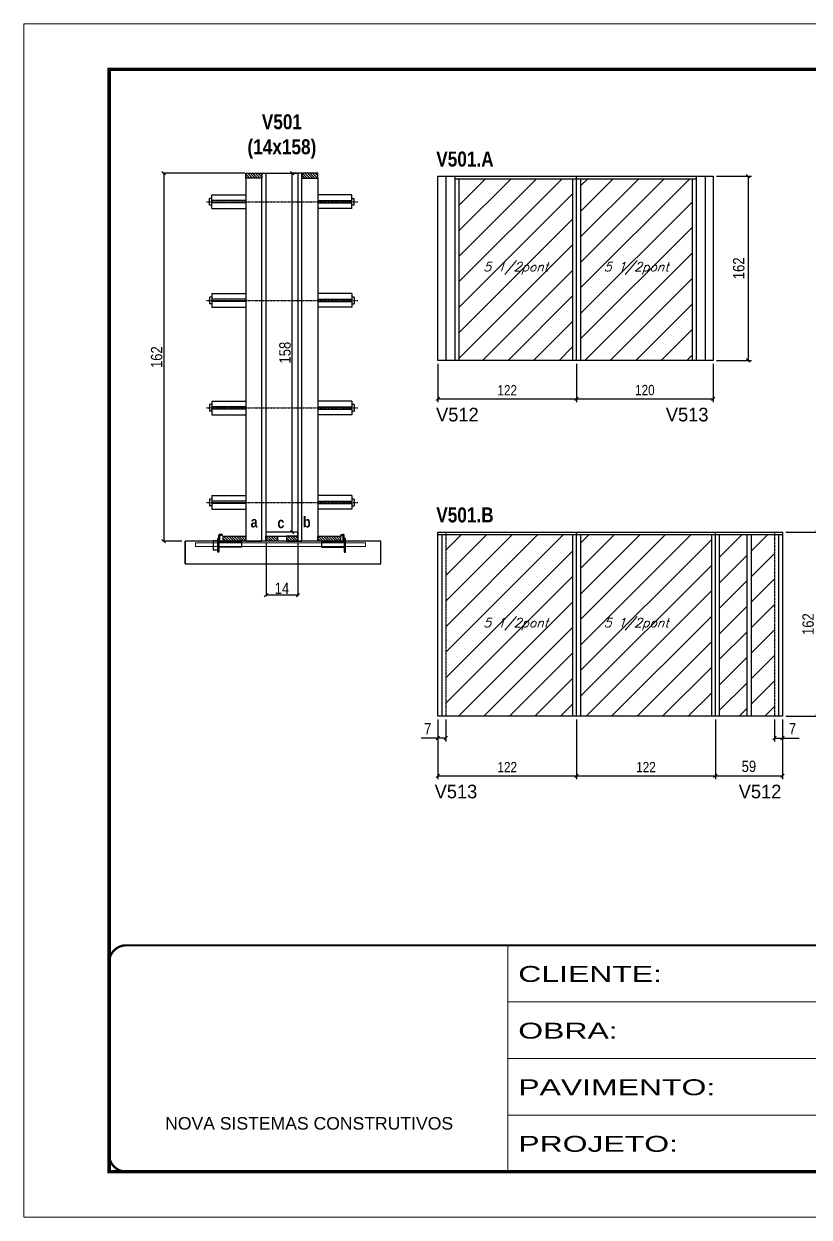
# Model space of a CAD drawing. Extents: x 13154 to 22413, y 1253 to 30260.
# Drawn here: x 14753 to 15443, y 27671 to 28721 of the extents above; entities that cross this region are included whole.
import ezdxf

# ---------------------------------------------------------------- set-up
doc = ezdxf.new("R2010")
doc.units = 0
for name, pattern in [('CONTINUO', [0]), ('DASHED', [0.75, 0.5, -0.25]), ('HIDDEN', [0.375, 0.25, -0.125])]:
    doc.linetypes.add(name, pattern=pattern)
for name, color, linetype in [('5', 5, 'Continuous'), ('barrote', 251, 'Continuous'), ('COTA', 241, 'Continuous'), ('detalhes', 4, 'Continuous'), ('NOMENCLATURA', 7, 'Continuous'), ('Painéis', 200, 'Continuous'), ('presilha', 1, 'Continuous'), ('SARR_2.2x10', 60, 'Continuous'), ('SARR_2.2x7', 40, 'Continuous'), ('SARR_3.5x7', 81, 'Continuous'), ('TENSOR', 3, 'Continuous'), ('texto', 7, 'Continuous')]:
    doc.layers.add(name, color=color, linetype=linetype)
for name, color, linetype, lineweight in [('CONCRETO', 251, 'Continuous', 25), ('Folhas', 255, 'Continuous', 9), ('Hachura', 251, 'Continuous', 9), ('SARRAFO DE PRESSAO', 251, 'DASHED', 9), ('SCO-___-LAJ', 2, 'Continuous', 0)]:
    doc.layers.add(name, color=color, linetype=linetype, lineweight=lineweight)
doc.styles.add('ARIAL', font='arial.ttf')
doc.styles.add('COTA TECNICA', font='techl___.ttf', dxfattribs={"height": 10})
doc.styles.add('COTA TECNICA 2X', font='techl___.ttf', dxfattribs={"height": 10})
doc.styles.add('COTA TECNICA-50', font='techl___.ttf', dxfattribs={"height": 9})
doc.styles.add('Romans', font='romans.shx')
doc.styles.add('ROMAS860', font='ROMAS860.SHX')
doc.styles.add('TECNICA', font='techb___.ttf', dxfattribs={"height": 10})
doc.styles.add('Tecnologia', font='')
doc.styles.get('Tecnologia').set_extended_font_data('Forgotten Futurist')
doc.dimstyles.new('COTA PAINEL-50', dxfattribs={"dimtxt": 9, "dimasz": 3, "dimexe": 3, "dimexo": 3, "dimgap": 3, "dimtad": 1, "dimdec": 1, "dimzin": 12, "dimdsep": 46, "dimtxsty": 'COTA TECNICA-50', "dimblk1": 'OBLIQUE', "dimblk2": 'OBLIQUE', "dimsah": 1, "dimcen": 0.9, "dimclrd": 4, "dimclre": 4, "dimclrt": 240, "dimadec": 1, "dimazin": 3, "dimtfac": 1, "dimtdec": 1, "dimtmove": 0, "dimatfit": 3, "dimfxl": 1, "dimtolj": 1, "dimtzin": 12, "dimarcsym": 0})
doc.dimstyles.new('PAINEL', dxfattribs={"dimtxt": 10, "dimasz": 3, "dimexe": 3, "dimexo": 3, "dimgap": 3, "dimtad": 1, "dimdec": 1, "dimzin": 12, "dimdsep": 46, "dimtxsty": 'COTA TECNICA', "dimblk1": 'OBLIQUE', "dimblk2": 'OBLIQUE', "dimsah": 1, "dimcen": 0.9, "dimclrd": 4, "dimclre": 4, "dimclrt": 240, "dimadec": 1, "dimazin": 3, "dimtfac": 1, "dimtdec": 1, "dimtmove": 0, "dimatfit": 3, "dimfxl": 1, "dimtolj": 1, "dimtzin": 12, "dimarcsym": 0})
doc.dimstyles.new('SECAO', dxfattribs={"dimscale": 0.333333, "dimtxt": 5, "dimasz": 9, "dimexe": 3, "dimexo": 3, "dimgap": 3, "dimtad": 1, "dimdec": 1, "dimlfac": 0.5, "dimzin": 12, "dimdsep": 46, "dimtxsty": 'COTA TECNICA 2X', "dimblk1": 'OBLIQUE', "dimblk2": 'OBLIQUE', "dimsah": 1, "dimcen": 0.9, "dimclrd": 4, "dimclre": 4, "dimclrt": 240, "dimadec": 1, "dimazin": 3, "dimtfac": 1, "dimtdec": 1, "dimtmove": 0, "dimatfit": 3, "dimfxl": 1, "dimtolj": 1, "dimtzin": 12, "dimarcsym": 0})

# ---------------------------------------------------------------- blocks, each defined once
blk = doc.blocks.new('9999999999')
at = {"color": 30, "linetype": 'CONTINUO'}
for p, q in [((98564.6, 34230.2), (98564.6, 34429.4)), ((98564.6, 34379.6), (99584, 34379.6)), ((98564.6, 34329.8), (99488, 34329.8)), ((98564.6, 34280), (99488, 34280))]:
    blk.add_line(p, q, dxfattribs=at)
at = {"color": 30, "linetype": 'CONTINUO', "const_width": 2}
blk.add_lwpolyline([(99584, 34230.2), (99584, 34414.4, 0.414214), (99569, 34429.4), (98229, 34429.4, 0.414214), (98214, 34414.4), (98214, 34245.2, 0.414214), (98229, 34230.2), (99584, 34230.2)], format="xyb", dxfattribs=at)
at = {"layer": 'Folhas'}
blk.add_lwpolyline([(98139, 34190.2), (99624, 34190.2), (99624, 35240.2), (98139, 35240.2)], close=True, dxfattribs=at)
at = {"layer": 'Folhas', "color": 30, "const_width": 3}
blk.add_lwpolyline([(98214, 34230.2), (99584, 34230.2), (99584, 35200.2), (98214, 35200.2)], close=True, dxfattribs=at)
at = {"color": 7, "linetype": 'Continuous', "ltscale": 5, "style": 'ARIAL'}
blk.add_text('NOVA SISTEMAS CONSTRUTIVOS', height=11.059, dxfattribs=at).set_placement((98263.2, 34267.2))
at = {"layer": 'Folhas', "color": 7, "style": 'Tecnologia', "width": 1.5}
for s, p in [('CLIENTE:', (98573.7, 34397.2)), ('OBRA:', (98573.7, 34347.3)), ('PAVIMENTO:', (98573.7, 34297.5)), ('PROJETO:', (98573.7, 34247.7))]:
    blk.add_text(s, height=14, dxfattribs=at).set_placement(p)
blk = doc.blocks.new('_Oblique')
at = {"color": 0, "linetype": 'ByBlock', "lineweight": -2}
blk.add_line((-0.5, -0.5), (0.5, 0.5), dxfattribs=at)
blk = doc.blocks.new('*D21')
at = {"layer": 'COTA', "color": 4, "lineweight": -2, "transparency": 16777216}
for p, q in [((14965.8, 28264.3), (14965.8, 28216.9)), ((14993.8, 28264.3), (14993.8, 28216.9)), ((14993.8, 28217.9), (14965.8, 28217.9))]:
    blk.add_line(p, q, dxfattribs=at)
at = {"layer": 'Defpoints', "color": 0, "transparency": 16777216}
for p in [(14965.8, 28265.3), (14993.8, 28265.3), (14965.8, 28217.9)]:
    blk.add_point(p, dxfattribs=at)
at = {"layer": 'COTA', "color": 4, "lineweight": -2, "transparency": 16777216, "xscale": 3, "yscale": 3, "zscale": 3, "rotation": 180}
blk.add_blockref('_Oblique', (14965.8, 28217.9), dxfattribs=at)
at = {"layer": 'COTA', "color": 4, "lineweight": -2, "transparency": 16777216, "xscale": 3, "yscale": 3, "zscale": 3}
blk.add_blockref('_Oblique', (14993.8, 28217.9), dxfattribs=at)
at = {"layer": 'COTA', "color": 240, "transparency": 16777216, "insert": (14979.8, 28223.9), "char_height": 10, "attachment_point": 5, "style": 'COTA TECNICA 2X'}
blk.add_mtext('\\A1;14', dxfattribs=at)
blk = doc.blocks.new('PRESILHA METÁLICA 1')
at = {"layer": 'presilha'}
for p, q in [((7.5, 10.6), (7.5, 19.9)), ((12, 21), (8.6, 21)), ((9, 11.6), (9, 18.9)), ((12, 19.5), (9.6, 19.5)), ((12, 21), (12, 19.5)), ((0, 13), (6, 13)), ((0, 13), (0, 0)), ((6, 0), (0, 0)), ((6, 15.5), (7.5, 15.5)), ((6, -2.5), (6, 15.5)), ((6, 13), (6, 0)), ((7.5, 15.5), (7.5, -2.5)), ((37.5, 4.1), (7.5, 4.1)), ((37.5, 11), (9.6, 11)), ((37.5, 11), (37.5, 4.1)), ((7.5, -2.5), (6, -2.5))]:
    blk.add_line(p, q, dxfattribs=at)
for centre, radius, start, end in [((8.6, 19.9), 1.14, 90, 180), ((9.6, 18.9), 0.57, 90, 180), ((9.6, 11.6), 0.57, 180, 270)]:
    blk.add_arc(centre, radius, start, end, dxfattribs=at)
blk = doc.blocks.new('PRESILHA METÁLICA 2')
at = {"layer": 'presilha'}
for p, q in [((-5.2, 23.5), (-5.2, 22)), ((-5.2, 23.5), (-1.9, 23.5)), ((-5.2, 22), (-2.8, 22)), ((-2.2, 14.1), (-2.2, 21.4)), ((0.8, 18), (-0.8, 18)), ((-0.8, 18), (-0.8, 0)), ((-0.8, 14.6), (-0.8, 22.4)), ((0.8, 0), (0.8, 18)), ((-30.8, 13.5), (-30.8, 6.6)), ((-30.8, 13.5), (-2.8, 13.5)), ((-30.8, 6.6), (-0.8, 6.6)), ((-0.8, 0), (0.8, 0))]:
    blk.add_line(p, q, dxfattribs=at)
for centre, radius, start, end in [((-2.8, 21.4), 0.57, 0, 90), ((-1.9, 22.4), 1.14, 0, 90), ((-2.8, 14.1), 0.57, 270, 0)]:
    blk.add_arc(centre, radius, start, end, dxfattribs=at)
blk = doc.blocks.new('*D22')
at = {"layer": 'COTA', "color": 4, "lineweight": -2, "transparency": 16777216}
for p, q in [((14947.2, 28589.3), (14874.8, 28589.3)), ((14875.8, 28589.3), (14875.8, 28265.3)), ((14891.9, 28265.3), (14874.8, 28265.3))]:
    blk.add_line(p, q, dxfattribs=at)
at = {"layer": 'Defpoints', "color": 0, "transparency": 16777216}
for p in [(14948.2, 28589.3), (14875.8, 28265.3), (14892.9, 28265.3)]:
    blk.add_point(p, dxfattribs=at)
at = {"layer": 'COTA', "color": 4, "lineweight": -2, "transparency": 16777216, "xscale": 3, "yscale": 3, "zscale": 3}
for p, rotation in [((14875.8, 28589.3), 90), ((14875.8, 28265.3), 270)]:
    blk.add_blockref('_Oblique', p, dxfattribs=dict(at, rotation=rotation))
at = {"layer": 'COTA', "color": 240, "transparency": 16777216, "insert": (14869.7, 28427.3), "char_height": 10, "attachment_point": 5, "rotation": 90, "style": 'COTA TECNICA 2X'}
blk.add_mtext('\\A1;162', dxfattribs=at)
blk = doc.blocks.new('*D27')
at = {"layer": 'COTA', "color": 4, "lineweight": -2, "transparency": 16777216}
for p, q in [((14992.8, 28589.3), (14987.7, 28589.3)), ((14988.7, 28273.3), (14988.7, 28589.3)), ((14992.8, 28273.3), (14987.7, 28273.3))]:
    blk.add_line(p, q, dxfattribs=at)
at = {"layer": 'Defpoints', "color": 0, "transparency": 16777216}
for p in [(14988.7, 28589.3), (14993.8, 28589.3), (14993.8, 28273.3)]:
    blk.add_point(p, dxfattribs=at)
at = {"layer": 'COTA', "color": 4, "lineweight": -2, "transparency": 16777216, "xscale": 3, "yscale": 3, "zscale": 3}
for p, rotation in [((14988.7, 28589.3), 90), ((14988.7, 28273.3), 270)]:
    blk.add_blockref('_Oblique', p, dxfattribs=dict(at, rotation=rotation))
at = {"layer": 'COTA', "color": 240, "transparency": 16777216, "insert": (14982.5, 28431.3), "char_height": 10, "attachment_point": 5, "rotation": 90, "style": 'COTA TECNICA 2X'}
blk.add_mtext('\\A1;158', dxfattribs=at)
blk = doc.blocks.new('*D39')
at = {"layer": 'COTA', "color": 4, "linetype": 'ByBlock', "lineweight": -2, "transparency": 16777216}
for p, q in [((15116.9, 28421.5), (15116.9, 28387.7)), ((15238.9, 28421.5), (15238.9, 28387.7)), ((15116.9, 28390.7), (15238.9, 28390.7))]:
    blk.add_line(p, q, dxfattribs=at)
at = {"layer": 'Defpoints', "color": 0, "linetype": 'ByBlock', "transparency": 16777216}
for p in [(15116.9, 28424.5), (15238.9, 28424.5), (15238.9, 28390.7)]:
    blk.add_point(p, dxfattribs=at)
at = {"layer": 'COTA', "color": 4, "linetype": 'ByBlock', "lineweight": -2, "transparency": 16777216, "xscale": 3, "yscale": 3, "zscale": 3, "rotation": 180}
blk.add_blockref('_Oblique', (15116.9, 28390.7), dxfattribs=at)
at = {"layer": 'COTA', "color": 4, "linetype": 'ByBlock', "lineweight": -2, "transparency": 16777216, "xscale": 3, "yscale": 3, "zscale": 3}
blk.add_blockref('_Oblique', (15238.9, 28390.7), dxfattribs=at)
at = {"layer": 'COTA', "color": 240, "linetype": 'ByBlock', "transparency": 16777216, "insert": (15177.9, 28398.2), "char_height": 9, "attachment_point": 5, "style": 'COTA TECNICA-50'}
blk.add_mtext('\\A1;122', dxfattribs=at)
blk = doc.blocks.new('*D40')
at = {"layer": 'COTA', "color": 4, "linetype": 'ByBlock', "lineweight": -2, "transparency": 16777216}
for p, q in [((15238.9, 28421.5), (15238.9, 28387.7)), ((15358.9, 28421.5), (15358.9, 28387.7)), ((15238.9, 28390.7), (15358.9, 28390.7))]:
    blk.add_line(p, q, dxfattribs=at)
at = {"layer": 'Defpoints', "color": 0, "linetype": 'ByBlock', "transparency": 16777216}
for p in [(15238.9, 28424.5), (15358.9, 28424.5), (15358.9, 28390.7)]:
    blk.add_point(p, dxfattribs=at)
at = {"layer": 'COTA', "color": 4, "linetype": 'ByBlock', "lineweight": -2, "transparency": 16777216, "xscale": 3, "yscale": 3, "zscale": 3, "rotation": 180}
blk.add_blockref('_Oblique', (15238.9, 28390.7), dxfattribs=at)
at = {"layer": 'COTA', "color": 4, "linetype": 'ByBlock', "lineweight": -2, "transparency": 16777216, "xscale": 3, "yscale": 3, "zscale": 3}
blk.add_blockref('_Oblique', (15358.9, 28390.7), dxfattribs=at)
at = {"layer": 'COTA', "color": 240, "linetype": 'ByBlock', "transparency": 16777216, "insert": (15298.9, 28398.3), "char_height": 9, "attachment_point": 5, "style": 'COTA TECNICA-50'}
blk.add_mtext('\\A1;120', dxfattribs=at)
blk = doc.blocks.new('*D41')
at = {"layer": 'COTA', "color": 4, "linetype": 'ByBlock', "lineweight": -2, "transparency": 16777216}
for p, q in [((15361.9, 28586.5), (15392.6, 28586.5)), ((15389.6, 28586.5), (15389.6, 28424.5)), ((15361.9, 28424.5), (15392.6, 28424.5))]:
    blk.add_line(p, q, dxfattribs=at)
at = {"layer": 'Defpoints', "color": 0, "linetype": 'ByBlock', "transparency": 16777216}
for p in [(15358.9, 28586.5), (15358.9, 28424.5), (15389.6, 28424.5)]:
    blk.add_point(p, dxfattribs=at)
at = {"layer": 'COTA', "color": 4, "linetype": 'ByBlock', "lineweight": -2, "transparency": 16777216, "xscale": 3, "yscale": 3, "zscale": 3}
for p, rotation in [((15389.6, 28586.5), 90), ((15389.6, 28424.5), 270)]:
    blk.add_blockref('_Oblique', p, dxfattribs=dict(at, rotation=rotation))
at = {"layer": 'COTA', "color": 240, "linetype": 'ByBlock', "transparency": 16777216, "insert": (15381.5, 28505.5), "char_height": 10, "attachment_point": 5, "rotation": 90, "style": 'COTA TECNICA'}
blk.add_mtext('\\A1;162', dxfattribs=at)
blk = doc.blocks.new('*D42')
at = {"layer": 'COTA', "color": 4, "linetype": 'ByBlock', "lineweight": -2, "transparency": 16777216}
for p, q in [((15116.9, 28108.4), (15116.9, 28056)), ((15238.9, 28108.4), (15238.9, 28056)), ((15116.9, 28059), (15238.9, 28059))]:
    blk.add_line(p, q, dxfattribs=at)
at = {"layer": 'Defpoints', "color": 0, "linetype": 'ByBlock', "transparency": 16777216}
for p in [(15116.9, 28111.4), (15238.9, 28111.4), (15238.9, 28059)]:
    blk.add_point(p, dxfattribs=at)
at = {"layer": 'COTA', "color": 4, "linetype": 'ByBlock', "lineweight": -2, "transparency": 16777216, "xscale": 3, "yscale": 3, "zscale": 3, "rotation": 180}
blk.add_blockref('_Oblique', (15116.9, 28059), dxfattribs=at)
at = {"layer": 'COTA', "color": 4, "linetype": 'ByBlock', "lineweight": -2, "transparency": 16777216, "xscale": 3, "yscale": 3, "zscale": 3}
blk.add_blockref('_Oblique', (15238.9, 28059), dxfattribs=at)
at = {"layer": 'COTA', "color": 240, "linetype": 'ByBlock', "transparency": 16777216, "insert": (15177.9, 28066.6), "char_height": 9, "attachment_point": 5, "style": 'COTA TECNICA-50'}
blk.add_mtext('\\A1;122', dxfattribs=at)
blk = doc.blocks.new('*D43')
at = {"layer": 'COTA', "color": 4, "linetype": 'ByBlock', "lineweight": -2, "transparency": 16777216}
for p, q in [((15238.9, 28108.4), (15238.9, 28056)), ((15360.9, 28108.4), (15360.9, 28056)), ((15238.9, 28059), (15360.9, 28059))]:
    blk.add_line(p, q, dxfattribs=at)
at = {"layer": 'Defpoints', "color": 0, "linetype": 'ByBlock', "transparency": 16777216}
for p in [(15238.9, 28111.4), (15360.9, 28111.4), (15360.9, 28059)]:
    blk.add_point(p, dxfattribs=at)
at = {"layer": 'COTA', "color": 4, "linetype": 'ByBlock', "lineweight": -2, "transparency": 16777216, "xscale": 3, "yscale": 3, "zscale": 3, "rotation": 180}
blk.add_blockref('_Oblique', (15238.9, 28059), dxfattribs=at)
at = {"layer": 'COTA', "color": 4, "linetype": 'ByBlock', "lineweight": -2, "transparency": 16777216, "xscale": 3, "yscale": 3, "zscale": 3}
blk.add_blockref('_Oblique', (15360.9, 28059), dxfattribs=at)
at = {"layer": 'COTA', "color": 240, "linetype": 'ByBlock', "transparency": 16777216, "insert": (15299.9, 28066.6), "char_height": 9, "attachment_point": 5, "style": 'COTA TECNICA-50'}
blk.add_mtext('\\A1;122', dxfattribs=at)
blk = doc.blocks.new('*D44')
at = {"layer": 'COTA', "color": 4, "linetype": 'ByBlock', "lineweight": -2, "transparency": 16777216}
for p, q in [((15422.9, 28273.4), (15453.6, 28273.4)), ((15450.6, 28273.4), (15450.6, 28111.4)), ((15422.9, 28111.4), (15453.6, 28111.4))]:
    blk.add_line(p, q, dxfattribs=at)
at = {"layer": 'Defpoints', "color": 0, "linetype": 'ByBlock', "transparency": 16777216}
for p in [(15419.9, 28273.4), (15419.9, 28111.4), (15450.6, 28111.4)]:
    blk.add_point(p, dxfattribs=at)
at = {"layer": 'COTA', "color": 4, "linetype": 'ByBlock', "lineweight": -2, "transparency": 16777216, "xscale": 3, "yscale": 3, "zscale": 3}
for p, rotation in [((15450.6, 28273.4), 90), ((15450.6, 28111.4), 270)]:
    blk.add_blockref('_Oblique', p, dxfattribs=dict(at, rotation=rotation))
at = {"layer": 'COTA', "color": 240, "linetype": 'ByBlock', "transparency": 16777216, "insert": (15442.5, 28192.4), "char_height": 10, "attachment_point": 5, "rotation": 90, "style": 'COTA TECNICA'}
blk.add_mtext('\\A1;162', dxfattribs=at)
blk = doc.blocks.new('*D45')
at = {"layer": 'COTA', "color": 4, "lineweight": -2, "transparency": 16777216}
for p, q in [((15360.9, 28108.4), (15360.9, 28056)), ((15419.9, 28108.4), (15419.9, 28056)), ((15360.9, 28059), (15419.9, 28059))]:
    blk.add_line(p, q, dxfattribs=at)
at = {"layer": 'Defpoints', "color": 0, "transparency": 16777216}
for p in [(15360.9, 28111.4), (15419.9, 28111.4), (15419.9, 28059)]:
    blk.add_point(p, dxfattribs=at)
at = {"layer": 'COTA', "color": 4, "lineweight": -2, "transparency": 16777216, "xscale": 3, "yscale": 3, "zscale": 3, "rotation": 180}
blk.add_blockref('_Oblique', (15360.9, 28059), dxfattribs=at)
at = {"layer": 'COTA', "color": 4, "lineweight": -2, "transparency": 16777216, "xscale": 3, "yscale": 3, "zscale": 3}
blk.add_blockref('_Oblique', (15419.9, 28059), dxfattribs=at)
at = {"layer": 'COTA', "color": 240, "transparency": 16777216, "insert": (15390.4, 28067.2), "char_height": 10, "attachment_point": 5, "style": 'COTA TECNICA'}
blk.add_mtext('\\A1;59', dxfattribs=at)
blk = doc.blocks.new('*D46')
at = {"layer": 'COTA', "color": 4, "lineweight": -2, "transparency": 16777216}
for p, q in [((15116.9, 28108.4), (15116.9, 28089.2)), ((15123.9, 28108.4), (15123.9, 28089.2)), ((15116.9, 28092.2), (15102.1, 28092.2)), ((15123.9, 28092.2), (15116.9, 28092.2))]:
    blk.add_line(p, q, dxfattribs=at)
at = {"layer": 'Defpoints', "color": 0, "transparency": 16777216}
for p in [(15116.9, 28111.4), (15123.9, 28111.4), (15116.9, 28092.2)]:
    blk.add_point(p, dxfattribs=at)
at = {"layer": 'COTA', "color": 4, "lineweight": -2, "transparency": 16777216, "xscale": 3, "yscale": 3, "zscale": 3, "rotation": 180}
blk.add_blockref('_Oblique', (15116.9, 28092.2), dxfattribs=at)
at = {"layer": 'COTA', "color": 4, "lineweight": -2, "transparency": 16777216, "xscale": 3, "yscale": 3, "zscale": 3}
blk.add_blockref('_Oblique', (15123.9, 28092.2), dxfattribs=at)
at = {"layer": 'COTA', "color": 240, "transparency": 16777216, "insert": (15108, 28100.3), "char_height": 10, "attachment_point": 5, "style": 'COTA TECNICA'}
blk.add_mtext('\\A1;7', dxfattribs=at)
blk = doc.blocks.new('*D24')
at = {"layer": 'COTA', "color": 4, "lineweight": -2, "transparency": 16777216}
for p, q in [((15412.9, 28108.4), (15412.9, 28089.2)), ((15419.9, 28108.4), (15419.9, 28089.2)), ((15412.9, 28092.2), (15419.9, 28092.2)), ((15419.9, 28092.2), (15434.6, 28092.2))]:
    blk.add_line(p, q, dxfattribs=at)
at = {"layer": 'Defpoints', "color": 0, "transparency": 16777216}
for p in [(15412.9, 28111.4), (15419.9, 28111.4), (15419.9, 28092.2)]:
    blk.add_point(p, dxfattribs=at)
at = {"layer": 'COTA', "color": 4, "lineweight": -2, "transparency": 16777216, "xscale": 3, "yscale": 3, "zscale": 3, "rotation": 180}
blk.add_blockref('_Oblique', (15412.9, 28092.2), dxfattribs=at)
at = {"layer": 'COTA', "color": 4, "lineweight": -2, "transparency": 16777216, "xscale": 3, "yscale": 3, "zscale": 3}
blk.add_blockref('_Oblique', (15419.9, 28092.2), dxfattribs=at)
at = {"layer": 'COTA', "color": 240, "transparency": 16777216, "insert": (15428.7, 28100.3), "char_height": 10, "attachment_point": 5, "style": 'COTA TECNICA'}
blk.add_mtext('\\A1;7', dxfattribs=at)

msp = doc.modelspace()

# ---------------------------------------------------------------- hatches: boundary and pattern name
at = {"layer": 'Hachura', "linetype": 'ByBlock'}
h = msp.add_hatch(dxfattribs=at)
h.set_pattern_fill('ANSI31', color=256, scale=5)
h.paths.add_polyline_path([(15235.38, 28584.32), (15135.38, 28584.32), (15135.38, 28424.52), (15235.38, 28424.52)])
h.paths.add_polyline_path([(15242.38, 28424.52), (15340.38, 28424.52), (15340.38, 28584.32), (15242.38, 28584.32)])
h = msp.add_hatch(dxfattribs=at)
h.set_pattern_fill('ANSI31', color=256, scale=5)
h.paths.add_polyline_path([(15235.38, 28271.2), (15123.88, 28271.2), (15123.88, 28111.4), (15235.38, 28111.4)])
h.paths.add_polyline_path([(15242.38, 28111.4), (15357.38, 28111.4), (15357.38, 28271.2), (15242.38, 28271.2)])
h.paths.add_polyline_path([(15364.38, 28111.4), (15388.89, 28111.4), (15388.89, 28271.2), (15364.38, 28271.2)])
h.paths.add_polyline_path([(15392.39, 28111.4), (15412.88, 28111.4), (15412.88, 28271.2), (15392.39, 28271.2)])
at = {"layer": 'SARR_2.2x10'}
h = msp.add_hatch(dxfattribs=at)
h.set_pattern_fill('ANSI31', color=256, scale=0.5, angle=90)
h.set_pattern_definition([(135, (48121.6923, -95246.8321), (-1.122532015, -1.122532015), [])])
h.paths.add_polyline_path([(14928.15, 28269.74), (14928.15, 28265.34), (14948.15, 28265.34), (14948.15, 28269.74)])
h = msp.add_hatch(dxfattribs=at)
h.set_pattern_fill('ANSI31', color=256, scale=0.5, angle=90)
h.set_pattern_definition([(135, (48204.8923, -95246.8321), (-1.122532015, -1.122532015), [])])
h.paths.add_polyline_path([(15011.35, 28269.74), (15011.35, 28265.34), (15031.35, 28265.34), (15031.35, 28269.74)])
at = {"layer": 'SARR_2.2x7'}
h = msp.add_hatch(dxfattribs=at)
h.set_pattern_fill('ANSI31', color=256, scale=0.5, angle=90)
h.set_pattern_definition([(135, (48115.6923, -94927.2321), (-1.122532015, -1.122532015), [])])
h.paths.add_polyline_path([(14962.15, 28589.34), (14962.15, 28584.94), (14948.15, 28584.94), (14948.15, 28589.34)])
h = msp.add_hatch(dxfattribs=at)
h.set_pattern_fill('ANSI31', color=256, scale=0.5, angle=90)
h.set_pattern_definition([(135, (48125.6923, -94927.2321), (-1.122532015, -1.122532015), [])])
h.paths.add_polyline_path([(14997.35, 28589.34), (14997.35, 28584.94), (15011.35, 28584.94), (15011.35, 28589.34)])
h = msp.add_hatch(dxfattribs=at)
h.set_pattern_fill('ANSI31', color=256, scale=0.5, angle=90)
h.set_pattern_definition([(135, (48201.2923, -95246.8321), (-1.122532015, -1.122532015), [])])
h.paths.add_polyline_path([(14975.75, 28265.34), (14975.75, 28269.74), (14965.75, 28269.74), (14965.75, 28265.34)])
h = msp.add_hatch(dxfattribs=at)
h.set_pattern_fill('ANSI31', color=256, scale=0.5, angle=90)
h.set_pattern_definition([(135, (48191.2923, -95246.8321), (-1.122532015, -1.122532015), [])])
h.paths.add_polyline_path([(14983.75, 28269.74), (14983.75, 28265.34), (14993.75, 28265.34), (14993.75, 28269.74)])

# ---------------------------------------------------------------- linework, layer by layer
at = {"ltscale": 3}
for p, q in [((14916.15, 28561.04), (14916.15, 28567.04)), ((14918.15, 28567.04), (14916.15, 28567.04)), ((14918.15, 28561.04), (14916.15, 28561.04)), ((14918.15, 28558.04), (14918.15, 28570.04)), ((14918.15, 28570.04), (14948.15, 28570.04)), ((14948.15, 28565.04), (14918.15, 28565.04)), ((14948.15, 28563.04), (14918.15, 28563.04)), ((15041.35, 28570.04), (15011.35, 28570.04)), ((15011.35, 28565.04), (15041.35, 28565.04)), ((15011.35, 28563.04), (15041.35, 28563.04)), ((15041.35, 28558.04), (15041.35, 28570.04)), ((15041.35, 28567.04), (15043.35, 28567.04)), ((15043.35, 28561.04), (15041.35, 28561.04)), ((15043.35, 28561.04), (15043.35, 28567.04)), ((14918.15, 28558.04), (14948.15, 28558.04)), ((15041.35, 28558.04), (15011.35, 28558.04)), ((14916.15, 28480.22), (14916.15, 28474.22)), ((14918.15, 28480.22), (14916.15, 28480.22)), ((14918.15, 28483.22), (14918.15, 28471.22)), ((14918.15, 28483.22), (14948.15, 28483.22)), ((14948.15, 28478.22), (14918.15, 28478.22)), ((14948.15, 28476.22), (14918.15, 28476.22)), ((15041.35, 28483.22), (15011.35, 28483.22)), ((15011.35, 28478.22), (15041.35, 28478.22)), ((15011.35, 28476.22), (15041.35, 28476.22)), ((15041.35, 28483.22), (15041.35, 28471.22)), ((15043.35, 28480.22), (15041.35, 28480.22)), ((15043.35, 28480.22), (15043.35, 28474.22)), ((14918.15, 28474.22), (14916.15, 28474.22)), ((14918.15, 28471.22), (14948.15, 28471.22)), ((15041.35, 28471.22), (15011.35, 28471.22)), ((15041.35, 28474.22), (15043.35, 28474.22)), ((14916.15, 28385.68), (14916.15, 28379.68)), ((14918.15, 28385.68), (14916.15, 28385.68)), ((14918.15, 28388.68), (14918.15, 28376.68)), ((14918.15, 28388.68), (14948.15, 28388.68)), ((14948.15, 28383.68), (14918.15, 28383.68)), ((14948.15, 28381.68), (14918.15, 28381.68)), ((15041.35, 28388.68), (15011.35, 28388.68)), ((15011.35, 28383.68), (15041.35, 28383.68)), ((15011.35, 28381.68), (15041.35, 28381.68)), ((15041.35, 28388.68), (15041.35, 28376.68)), ((15043.35, 28385.68), (15041.35, 28385.68)), ((15043.35, 28385.68), (15043.35, 28379.68)), ((14918.15, 28379.68), (14916.15, 28379.68)), ((14918.15, 28376.68), (14948.15, 28376.68)), ((15041.35, 28376.68), (15011.35, 28376.68)), ((15041.35, 28379.68), (15043.35, 28379.68)), ((14916.15, 28302.47), (14916.15, 28296.47)), ((14918.15, 28302.47), (14916.15, 28302.47)), ((14918.15, 28305.47), (14918.15, 28293.47)), ((14918.15, 28305.47), (14948.15, 28305.47)), ((14948.15, 28300.47), (14918.15, 28300.47)), ((14948.15, 28298.47), (14918.15, 28298.47)), ((15041.35, 28305.47), (15011.35, 28305.47)), ((15011.35, 28300.47), (15041.35, 28300.47)), ((15011.35, 28298.47), (15041.35, 28298.47)), ((15041.35, 28305.47), (15041.35, 28293.47)), ((15043.35, 28302.47), (15041.35, 28302.47)), ((15043.35, 28302.47), (15043.35, 28296.47)), ((14918.15, 28296.47), (14916.15, 28296.47)), ((14918.15, 28293.47), (14948.15, 28293.47)), ((15041.35, 28293.47), (15011.35, 28293.47)), ((15041.35, 28296.47), (15043.35, 28296.47))]:
    msp.add_line(p, q, dxfattribs=at)
at = {"layer": 'barrote'}
msp.add_lwpolyline([(14894.7, 28245.34), (15066.62, 28245.34), (15066.62, 28265.34), (14894.7, 28265.34)], close=True, dxfattribs=at)
at = {"layer": 'CONCRETO', "linetype": 'Continuous'}
msp.add_line((14965.75, 28589.34), (14993.75, 28589.34), dxfattribs=at)
at = {"layer": 'detalhes', "color": 250}
msp.add_line((14894.7, 28245.34), (14894.7, 28265.34), dxfattribs=at)
at = {"layer": 'Painéis', "linetype": 'Continuous'}
for p, q in [((15116.88, 28424.52), (15116.88, 28586.52)), ((15116.88, 28586.52), (15358.88, 28586.52)), ((15238.88, 28424.52), (15238.88, 28586.52)), ((15358.88, 28586.52), (15358.88, 28424.52)), ((15358.88, 28424.52), (15116.88, 28424.52)), ((15116.88, 28111.4), (15116.88, 28273.4)), ((15116.88, 28273.4), (15419.88, 28273.4)), ((15238.88, 28111.4), (15238.88, 28273.4)), ((15360.88, 28111.4), (15360.88, 28273.4)), ((15419.88, 28273.4), (15419.88, 28111.4)), ((15419.88, 28111.4), (15116.88, 28111.4))]:
    msp.add_line(p, q, dxfattribs=at)
for points in [[(14962.15, 28265.34), (14962.15, 28589.34), (14965.75, 28589.34), (14965.75, 28265.34)], [(14997.35, 28265.34), (14997.35, 28589.34), (14993.75, 28589.34), (14993.75, 28265.34)], [(14993.75, 28273.34), (14965.75, 28273.34), (14965.75, 28269.74), (14993.75, 28269.74)]]:
    msp.add_lwpolyline(points, close=True, dxfattribs=at)
at = {"layer": 'SARR_2.2x10'}
for points in [[(14928.15, 28269.74), (14948.15, 28269.74), (14948.15, 28265.34), (14928.15, 28265.34)], [(15011.35, 28269.74), (15031.35, 28269.74), (15031.35, 28265.34), (15011.35, 28265.34)]]:
    msp.add_lwpolyline(points, close=True, dxfattribs=at)
at = {"layer": 'SARR_2.2x7', "linetype": 'Continuous'}
for p, q in [((15123.88, 28586.52), (15123.88, 28424.52)), ((15131.88, 28584.32), (15238.88, 28584.32)), ((15238.88, 28584.32), (15343.88, 28584.32)), ((15351.88, 28586.52), (15351.88, 28424.52)), ((15116.88, 28271.2), (15238.88, 28271.2)), ((15238.88, 28271.2), (15360.88, 28271.2)), ((15360.88, 28271.2), (15419.88, 28271.2))]:
    msp.add_line(p, q, dxfattribs=at)
at = {"layer": 'SARR_2.2x7', "linetype": 'HIDDEN'}
for p, q in [((15123.88, 28273.4), (15123.88, 28111.4)), ((15412.88, 28273.4), (15412.88, 28111.4))]:
    msp.add_line(p, q, dxfattribs=at)
at = {"layer": 'SARR_2.2x7', "elevation": 0}
for points in [[(14948.15, 28589.34), (14962.15, 28589.34), (14962.15, 28584.94), (14948.15, 28584.94)], [(15011.35, 28589.34), (14997.35, 28589.34), (14997.35, 28584.94), (15011.35, 28584.94)]]:
    msp.add_lwpolyline(points, close=True, dxfattribs=at)
at = {"layer": 'SARR_2.2x7'}
for points in [[(14965.75, 28269.74), (14965.75, 28269.74), (14965.75, 28265.34), (14965.75, 28265.34)], [(14965.75, 28269.74), (14975.75, 28269.74), (14975.75, 28265.34), (14965.75, 28265.34)], [(14993.75, 28269.74), (14983.75, 28269.74), (14983.75, 28265.34), (14993.75, 28265.34)]]:
    msp.add_lwpolyline(points, close=True, dxfattribs=at)
at = {"layer": 'SARR_3.5x7'}
for p, q in [((15131.88, 28586.52), (15131.88, 28424.52)), ((15135.38, 28584.32), (15135.38, 28424.52)), ((15235.38, 28584.32), (15235.38, 28424.52)), ((15242.38, 28584.32), (15242.38, 28424.52)), ((15340.38, 28584.32), (15340.38, 28424.52)), ((15343.88, 28586.52), (15343.88, 28424.52)), ((15120.38, 28271.2), (15120.38, 28111.4)), ((15235.38, 28271.2), (15235.38, 28111.4)), ((15242.38, 28271.2), (15242.38, 28111.4)), ((15357.38, 28271.2), (15357.38, 28111.4)), ((15364.38, 28271.2), (15364.38, 28111.4)), ((15388.89, 28111.4), (15388.89, 28271.2)), ((15392.39, 28271.2), (15392.39, 28111.4)), ((15416.38, 28271.2), (15416.38, 28111.4))]:
    msp.add_line(p, q, dxfattribs=at)
for points in [[(14962.15, 28584.94), (14948.15, 28584.94), (14948.15, 28265.34), (14962.15, 28265.34)], [(14997.35, 28584.94), (15011.35, 28584.94), (15011.35, 28265.34), (14997.35, 28265.34)]]:
    msp.add_lwpolyline(points, close=True, dxfattribs=at)
at = {"layer": 'SCO-___-LAJ', "color": 1}
msp.add_lwpolyline([(14903.7, 28264), (15053.32, 28264), (15053.32, 28260.8), (14903.7, 28260.8)], close=True, dxfattribs=at)
at = {"layer": 'TENSOR', "linetype": 'HIDDEN', "ltscale": 0.5}
for p, q in [((14913.15, 28564.04), (15046.66, 28564.04)), ((14913.15, 28477.22), (15046.66, 28477.22)), ((14913.15, 28382.68), (15046.66, 28382.68)), ((14913.15, 28299.47), (15046.66, 28299.47))]:
    msp.add_line(p, q, dxfattribs=at)

# ---------------------------------------------------------------- block references
at = {"layer": 'presilha', "xscale": 0.6666666666666666, "yscale": 0.6666666666666666, "zscale": 0.6666666666666666}
for name, p in [('PRESILHA METÁLICA 1', (14919.29, 28257.37)), ('PRESILHA METÁLICA 2', (15035.03, 28255.7))]:
    msp.add_blockref(name, p, dxfattribs=at)
at = {"layer": 'SARRAFO DE PRESSAO', "color": 6, "linetype": 'ByBlock'}
msp.add_blockref('9999999999', (-83386.1, -6519.61), dxfattribs=at)

# ---------------------------------------------------------------- texts
at = {"layer": '5', "linetype": 'Continuous', "style": 'ROMAS860'}
for s, rotation, p in [('V512', 359.99996, (15115.32, 28370.79)), ('V513', 359.99996, (15317.35, 28370.79)), ('V513', 0.00004, (15114.06, 28039.12)), ('V512', 0.00004, (15381.44, 28039.12))]:
    msp.add_text(s, height=12, rotation=rotation, dxfattribs=at).set_placement(p)
at = {"layer": 'detalhes', "style": 'TECNICA'}
for s, p in [('b', (14998.25, 28277.45)), ('a', (14952.28, 28277.46)), ('c', (14975.81, 28276.81))]:
    msp.add_text(s, height=9.6, dxfattribs=at).set_placement(p)
at = {"layer": 'NOMENCLATURA', "style": 'TECNICA'}
for s, p in [('V501.A', (15115.5, 28595.04)), ('V501.B', (15115.5, 28281.92))]:
    msp.add_text(s, height=13.2, dxfattribs=at).set_placement(p)
at = {"layer": 'NOMENCLATURA', "insert": (14979.75, 28641.03), "char_height": 13.2, "attachment_point": 2, "style": 'TECNICA'}
msp.add_mtext_dynamic_manual_height_columns('V501\\P(14x158)', width=300.2766, gutter_width=1, heights=[0], dxfattribs=at)
at = {"layer": 'texto', "color": 2, "char_height": 8, "attachment_point": 5, "style": 'Romans'}
for insert in [(15185.38, 28505.52), (15291.38, 28505.52), (15185.38, 28192.4), (15291.38, 28192.4)]:
    msp.add_mtext('{\\Q19;\\C256;5 1/2pont}', dxfattribs=dict(at, insert=insert))

# ---------------------------------------------------------------- dimensions: what is measured, and where the dimension line sits
at = {"layer": 'COTA'}
for base, p1, p2, angle, dimstyle, picture, middle in [((14875.84, 28265.34, 0), (14948.15, 28589.34), (14892.94, 28265.34, 0), 90, 'SECAO', '*D22', (14869.73, 28427.34, 0)), ((14988.68, 28589.34), (14993.75, 28273.34), (14993.75, 28589.34), 90, 'SECAO', '*D27', (14982.55, 28431.34)), ((15419.88, 28092.19), (15412.88, 28111.4), (15419.88, 28111.4), 180, 'PAINEL', '*D24', (15428.74, 28100.27))]:
    dim = msp.add_linear_dim(base=base, p1=p1, p2=p2, angle=angle, dimstyle=dimstyle, dxfattribs=at)
    dim.commit()
    dim.dimension.update_dxf_attribs({"geometry": picture, "text_midpoint": middle})
at = {"layer": 'COTA', "linetype": 'ByBlock'}
for base, p1, p2, picture, middle in [((15389.6, 28424.52), (15358.88, 28586.52), (15358.88, 28424.52), '*D41', (15381.5, 28505.52)), ((15450.6, 28111.4), (15419.88, 28273.4), (15419.88, 28111.4), '*D44', (15442.5, 28192.4))]:
    dim = msp.add_linear_dim(base=base, p1=p1, p2=p2, angle=90, dimstyle='PAINEL', dxfattribs=at)
    dim.commit()
    dim.dimension.update_dxf_attribs({"geometry": picture, "text_midpoint": middle})
for base, p1, p2, picture, middle in [((15238.88, 28390.69), (15116.88, 28424.52), (15238.88, 28424.52), '*D39', (15177.88, 28398.24)), ((15238.88, 28059.02), (15116.88, 28111.4), (15238.88, 28111.4), '*D42', (15177.88, 28066.57))]:
    dim = msp.add_linear_dim(base=base, p1=p1, p2=p2, angle=180, dimstyle='COTA PAINEL-50', override={"dimarcsym": 1}, dxfattribs=at)
    dim.commit()
    dim.dimension.update_dxf_attribs({"geometry": picture, "text_midpoint": middle})
for base, p1, p2, picture, middle in [((15358.88, 28390.69), (15238.88, 28424.52), (15358.88, 28424.52), '*D40', (15298.88, 28398.28)), ((15360.88, 28059.02), (15238.88, 28111.4), (15360.88, 28111.4), '*D43', (15299.88, 28066.57))]:
    dim = msp.add_linear_dim(base=base, p1=p1, p2=p2, dimstyle='COTA PAINEL-50', override={"dimarcsym": 1}, dxfattribs=at)
    dim.commit()
    dim.dimension.update_dxf_attribs({"geometry": picture, "text_midpoint": middle})
at = {"layer": 'COTA'}
dim = msp.add_linear_dim(base=(14965.75, 28217.87), p1=(14993.75, 28265.34), p2=(14965.75, 28265.34), angle=180, dimstyle='SECAO', dxfattribs=at)
dim.commit()
dim.dimension.update_dxf_attribs({"geometry": '*D21', "text_midpoint": (14979.75, 28217.87), "dimtype": 160})
for base, p1, p2, picture, middle in [((15116.88, 28092.19), (15123.88, 28111.4), (15116.88, 28111.4), '*D46', (15108.01, 28100.27)), ((15419.88, 28059.02), (15360.88, 28111.4), (15419.88, 28111.4), '*D45', (15390.38, 28067.16))]:
    dim = msp.add_linear_dim(base=base, p1=p1, p2=p2, dimstyle='PAINEL', dxfattribs=at)
    dim.commit()
    dim.dimension.update_dxf_attribs({"geometry": picture, "text_midpoint": middle})

doc.saveas('drawing.dxf')
